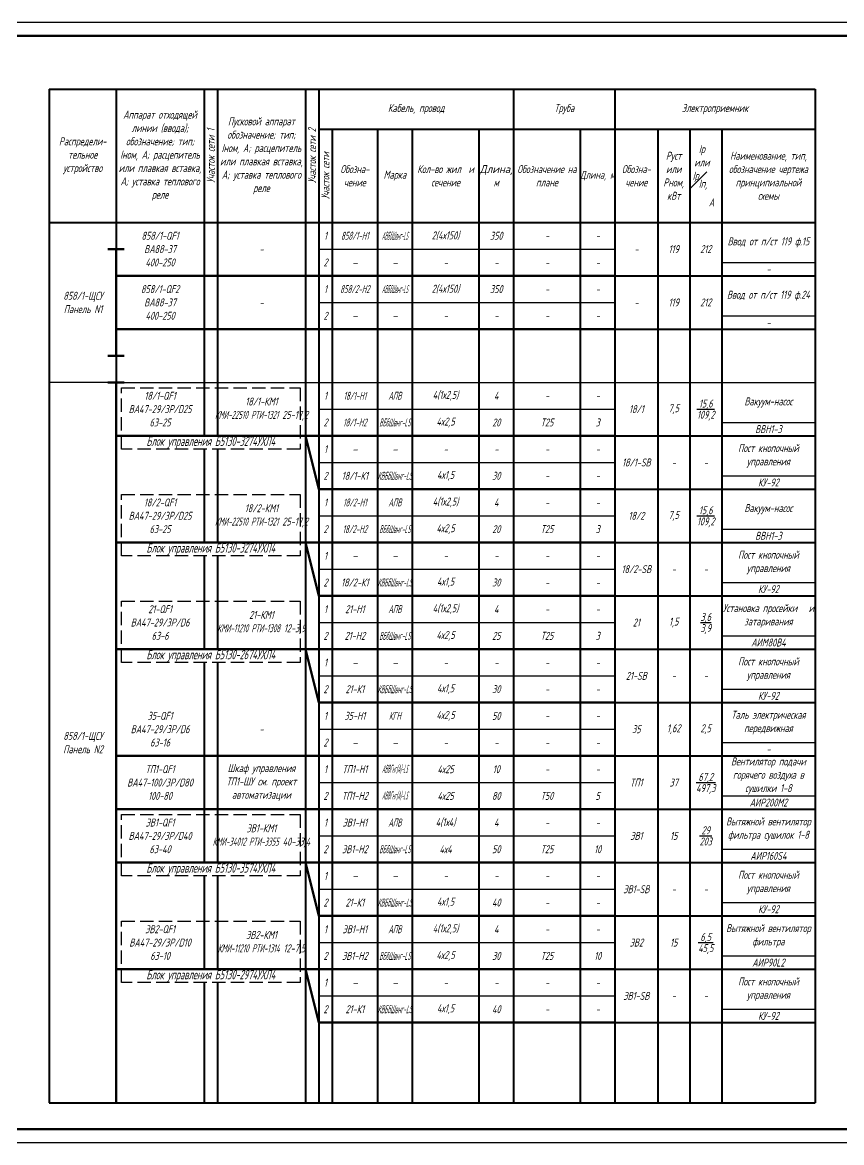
# Model space of a CAD drawing. Header units: millimetres. Extents: x -10490 to 5162, y -5053 to 76.
# Drawn here: x -9272.1 to -8965.1, y -344.1 to 75.9 of the extents above; entities that cross this region are included whole.
import ezdxf

# ---------------------------------------------------------------- set-up
doc = ezdxf.new("R2010")
doc.units = ezdxf.units.MM
doc.linetypes.add('GOST2.303 4', pattern=[7, 5, -2, 0])
for name, color, linetype, lineweight in [('КаБель силовой (Вновь)', 1, 'Continuous', 60), ('Рамка толстая', 7, 'Continuous', 60), ('Рамка тонкая', 5, 'Continuous', 25), ('Строительный', 251, 'Continuous', 13), ('Схема распред. сети', 9, 'Continuous', 25)]:
    doc.layers.add(name, color=color, linetype=linetype, lineweight=lineweight)
doc.styles.add('gost.shx', font='gost.shx', dxfattribs={"oblique": 15})
doc.styles.add('SIMPLEX', font='simplex.shx', dxfattribs={"width": 0.7, "oblique": 15})

# ---------------------------------------------------------------- blocks, each defined once
blk = doc.blocks.new('A$C2EF054A0')
at = {"layer": 'Строительный', "color": 1, "lineweight": 80}
blk.add_line((25, 0), (212, 0), dxfattribs=at)
at = {"layer": 'Схема распред. сети', "lineweight": 40}
for p, q in [((0, 20), (0, 0)), ((25, 20), (25, 0)), ((58, 20), (58, 0)), ((63, 20), (63, 0)), ((96, 20), (96, 0)), ((101, 20), (101, 0)), ((106, 20), (106, 0)), ((123, 20), (123, 0)), ((136, 20), (136, 0)), ((161, 20), (161, 0)), ((174, 20), (174, 0)), ((199, 20), (199, 0)), ((212, 20), (212, 0)), ((228, 20), (228, 0)), ((240, 20), (240, 0)), ((252, 20), (252, 0)), ((287, 20), (287, 0)), ((212, 0), (287, 0))]:
    blk.add_line(p, q, dxfattribs=at)
at = {"layer": 'Схема распред. сети'}
blk.add_line((101, 10), (212, 10), dxfattribs=at)
blk = doc.blocks.new('A$C3C9A24EA')
at = {"layer": 'Схема распред. сети', "color": 5}
blk.add_line((252, 5), (287, 5), dxfattribs=at)
at = {"layer": 'Схема распред. сети'}
blk.add_blockref('A$C2EF054A0', (0, 0), dxfattribs=at)
blk = doc.blocks.new('A$C5BA127B9')
at = {"layer": 'Схема распред. сети', "lineweight": 40}
for p, q in [((0, 20), (0, 0)), ((25, 20), (25, 0)), ((58, 20), (58, 0)), ((63, 20), (63, 0)), ((96, 20), (96, 0)), ((101, 20), (101, 0)), ((106, 20), (106, 0)), ((123, 20), (123, 0)), ((136, 20), (136, 0)), ((161, 20), (161, 0)), ((174, 20), (174, 0)), ((199, 20), (199, 0)), ((212, 20), (212, 0)), ((228, 20), (228, 0)), ((240, 20), (240, 0)), ((252, 20), (252, 0)), ((287, 20), (287, 0))]:
    blk.add_line(p, q, dxfattribs=at)
at = {"layer": 'Схема распред. сети', "color": 5, "lineweight": 25}
for p, q in [((25, 20), (287, 20)), ((25, 0), (287, 0))]:
    blk.add_line(p, q, dxfattribs=at)
blk = doc.blocks.new('A$C5BFF3F5B')
at = {"layer": 'Схема распред. сети', "lineweight": 40}
for p, q in [((0, 20), (0, 0)), ((25, 20), (25, 0)), ((58, 20), (58, 0)), ((63, 20), (63, 0)), ((96, 20), (96, 0)), ((101, 20), (101, 0)), ((106, 20), (106, 0)), ((123, 20), (123, 0)), ((136, 20), (136, 0)), ((161, 20), (161, 0)), ((174, 20), (174, 0)), ((199, 20), (199, 0)), ((212, 20), (212, 0)), ((228, 20), (228, 0)), ((240, 20), (240, 0)), ((252, 20), (252, 0)), ((287, 20), (287, 0))]:
    blk.add_line(p, q, dxfattribs=at)
blk = doc.blocks.new('A$C5A2B7D56')
at = {"layer": 'Схема распред. сети', "lineweight": 40}
for p, q in [((0, 10), (0, 0)), ((25, 10), (25, 0)), ((58, 10), (58, 0)), ((63, 10), (63, 0)), ((96, 10), (96, 0)), ((101, 10), (101, 0)), ((106, 10), (106, 0)), ((123, 10), (123, 0)), ((136, 10), (136, 0)), ((161, 10), (161, 0)), ((174, 10), (174, 0)), ((199, 10), (199, 0)), ((212, 10), (212, 0)), ((228, 10), (228, 0)), ((240, 10), (240, 0)), ((252, 10), (252, 0)), ((287, 10), (287, 0)), ((0, 0), (287, 0))]:
    blk.add_line(p, q, dxfattribs=at)
blk = doc.blocks.new('A$C4AAC7058')
at = {"layer": 'Рамка толстая'}
for p, q in [((1778, 415), (20, 415)), ((20, 5), (1778, 5))]:
    blk.add_line(p, q, dxfattribs=at)
at = {"layer": 'Рамка тонкая'}
for p, q in [((1783, 420), (0, 420)), ((0, 0), (1783, 0))]:
    blk.add_line(p, q, dxfattribs=at)
blk = doc.blocks.new('A$C7AEF134F')
at = {"layer": 'Строительный', "color": 142, "lineweight": 80}
for q in [(96, 20), (212, 0)]:
    blk.add_line((101, 0), q, dxfattribs=at)
at = {"layer": 'Схема распред. сети', "lineweight": 40}
for p, q in [((0, 20), (0, 0)), ((25, 20), (25, 0)), ((96, 20), (96, 0)), ((101, 20), (101, 0)), ((106, 20), (106, 0)), ((123, 20), (123, 0)), ((136, 20), (136, 0)), ((161, 20), (161, 0)), ((174, 20), (174, 0)), ((199, 20), (199, 0)), ((212, 20), (212, 0)), ((228, 20), (228, 0)), ((240, 20), (240, 0)), ((252, 20), (252, 0)), ((287, 20), (287, 0)), ((58, 15), (58, 0)), ((63, 15), (63, 0)), ((212, 0), (287, 0))]:
    blk.add_line(p, q, dxfattribs=at)
at = {"layer": 'Схема распред. сети'}
blk.add_line((101, 10), (212, 10), dxfattribs=at)
at = {"layer": 'Схема распред. сети', "color": 5}
blk.add_line((252, 5), (287, 5), dxfattribs=at)

msp = doc.modelspace()

# ---------------------------------------------------------------- linework, layer by layer
at = {"layer": 'КаБель силовой (Вновь)', "lineweight": 100}
for p, q in [((-9234.04361, -9.14685), (-9240.04361, -9.14685)), ((-9237.04361, -9.14685), (-9237.04361, -49.14685)), ((-9234.04361, -49.14685), (-9240.04361, -49.14685)), ((-9234.04361, -59.14685), (-9240.04361, -59.14685)), ((-9237.04361, -59.14685), (-9237.04361, -329.18952))]:
    msp.add_line(p, q, dxfattribs=at)
at = {"layer": 'Рамка тонкая'}
msp.add_line((-9237.04361, -59.14685), (-9262.04361, -59.14685), dxfattribs=at)
at = {"layer": 'Рамка тонкая', "linetype": 'GOST2.303 4'}
for p, q in [((-9235.04361, -61.14685), (-9168.04361, -61.14685)), ((-9235.04361, -84.14685), (-9235.04361, -61.14685)), ((-9168.04361, -61.14685), (-9168.04361, -84.14685)), ((-9168.04361, -84.14685), (-9235.04361, -84.14685)), ((-9235.04361, -101.14685), (-9168.04361, -101.14685)), ((-9235.04361, -124.14685), (-9235.04361, -101.14685)), ((-9168.04361, -101.14685), (-9168.04361, -124.14685)), ((-9168.04361, -124.14685), (-9235.04361, -124.14685)), ((-9235.04361, -141.14685), (-9168.04361, -141.14685)), ((-9235.04361, -164.14685), (-9235.04361, -141.14685)), ((-9168.04361, -141.14685), (-9168.04361, -164.14685)), ((-9168.04361, -164.14685), (-9235.04361, -164.14685)), ((-9235.04361, -221.14685), (-9168.04361, -221.14685)), ((-9235.04361, -244.14685), (-9235.04361, -221.14685)), ((-9168.04361, -221.14685), (-9168.04361, -244.14685)), ((-9168.04361, -244.14685), (-9235.04361, -244.14685)), ((-9235.04361, -261.14685), (-9168.04361, -261.14685)), ((-9235.04361, -284.14685), (-9235.04361, -261.14685)), ((-9168.04361, -261.14685), (-9168.04361, -284.14685)), ((-9168.04361, -284.14685), (-9235.04361, -284.14685))]:
    msp.add_line(p, q, dxfattribs=at)
at = {"layer": 'Схема распред. сети', "lineweight": 40}
for p, q in [((-9262.04361, 50.85315), (-8975.04361, 50.85315)), ((-9262.04361, 50.85315), (-9262.04361, 0.85315)), ((-9237.04361, 50.85315), (-9237.04361, 0.85315)), ((-9204.04361, 50.85315), (-9204.04361, 0.85315)), ((-9199.04361, 50.85315), (-9199.04361, 0.85315)), ((-9166.04361, 50.85315), (-9166.04361, 0.85315)), ((-9161.04361, 50.85315), (-9161.04361, 0.85315)), ((-9088.04361, 50.85315), (-9088.04361, 0.85315)), ((-9050.04361, 50.85315), (-9050.04361, 0.85315)), ((-8975.04361, 50.85315), (-8975.04361, 0.85315)), ((-9161.04361, 35.85315), (-8975.04361, 35.85315)), ((-9156.04361, 35.85315), (-9156.04361, 0.85315)), ((-9139.04361, 35.85315), (-9139.04361, 0.85315)), ((-9126.04361, 35.85315), (-9126.04361, 0.85315)), ((-9101.04361, 35.85315), (-9101.04361, 0.85315)), ((-9063.04361, 35.85315), (-9063.04361, 0.85315)), ((-9034.04361, 35.85315), (-9034.04361, 0.85315)), ((-9022.04361, 35.85315), (-9022.04361, 0.85315)), ((-9010.04361, 35.85315), (-9010.04361, 0.85315)), ((-9262.04361, 0.85315), (-8975.04361, 0.85315)), ((-9262.04361, 0.85315), (-8975.04361, 0.85315))]:
    msp.add_line(p, q, dxfattribs=at)

# ---------------------------------------------------------------- block references
for name, p in [('A$C4AAC7058', (-9302.04361, -344.14685)), ('A$C3C9A24EA', (-9262.04362, -19.14686)), ('A$C3C9A24EA', (-9262.04362, -39.14686)), ('A$C5BA127B9', (-9262.04361, -59.14685)), ('A$C3C9A24EA', (-9262.04362, -79.14686)), ('A$C7AEF134F', (-9262.04362, -99.14684)), ('A$C3C9A24EA', (-9262.04362, -119.14686)), ('A$C7AEF134F', (-9262.04362, -139.14684)), ('A$C3C9A24EA', (-9262.04362, -159.14686)), ('A$C7AEF134F', (-9262.04362, -179.14684)), ('A$C3C9A24EA', (-9262.04362, -199.14686)), ('A$C3C9A24EA', (-9262.04362, -219.14686)), ('A$C3C9A24EA', (-9262.04362, -239.14686)), ('A$C7AEF134F', (-9262.04362, -259.14684)), ('A$C3C9A24EA', (-9262.04362, -279.14686)), ('A$C7AEF134F', (-9262.04362, -299.14684)), ('A$C5BFF3F5B', (-9262.04361, -319.14685))]:
    msp.add_blockref(name, p)
at = {"layer": 'КаБель силовой (Вновь)'}
msp.add_blockref('A$C5A2B7D56', (-9262.04358, -329.18953), dxfattribs=at)

# ---------------------------------------------------------------- texts
at = {"layer": 'Схема распред. сети', "color": 2, "attachment_point": 5}
for s, insert, char_height, width, style in [('{\\W0.7;Аппарат отходящей линии (ввода); обозначение; тип; Iном, А; расцепитель или плавкая вставка, А; уставка теплового реле}', (-9220.54361, 25.85315), 3, 33, 'SIMPLEX'), ('Кабель, провод', (-9124.54361, 43.35315), 3, 73, 'SIMPLEX'), ('Труба', (-9069.04361, 43.35315), 3, 38, 'SIMPLEX'), ('Электроприемник', (-9012.54361, 43.35315), 3, 75, 'SIMPLEX'), ('Пусковой аппарат обозначение; тип; Iном, А; расцепитель или плавкая вставка, А; уставка теплового реле', (-9182.54361, 25.85315), 3, 33, 'SIMPLEX'), ('Распредели-\\Pтельное устройство', (-9249.54361, 25.85315), 3, 25, 'SIMPLEX'), ('\\A1;Iр   или   \\SIр#Iп, ;       А', (-9016.04361, 18.35315), 3, 12, 'SIMPLEX'), ('Pуст или Pном, кВт', (-9028.04361, 18.35315), 3, 12, 'SIMPLEX'), ('Наименование, тип, обозначение чертежа принципиальной схемы', (-8992.54361, 18.35315), 3, 35, 'SIMPLEX'), ('Обозна- чение', (-9147.54361, 18.35315), 3, 17, 'SIMPLEX'), ('Кол-во жил  и сечение', (-9113.54361, 18.35315), 3, 25, 'SIMPLEX'), ('{\\W0.9;Длина, }м', (-9094.54361, 18.35315), 3, 13, 'SIMPLEX'), ('Обозначение на плане', (-9075.54361, 18.35315), 3, 25, 'SIMPLEX'), ('Обозна-\\Pчение', (-9042.04361, 18.35315), 3, 16, 'SIMPLEX'), ('Марка', (-9132.54361, 18.35315), 3, 13, 'SIMPLEX'), ('Длина, м', (-9056.54361, 18.35315), 3, 13, 'SIMPLEX'), ('858/1-QF1\\PВА88-37\\P400-250', (-9220.54361, -9.14685), 3, 33, 'SIMPLEX'), ('1', (-9158.54361, -4.14685), 3, 5, 'SIMPLEX'), ('{\\W0.5;858/1-Н1}', (-9147.54361, -4.14685), 3, 17, 'SIMPLEX'), ('{\\W0.3;АВБбШвнг-LS}', (-9132.54361, -4.14685), 3, 13, 'SIMPLEX'), ('2(4х150)', (-9113.54361, -4.14685), 3, 25, 'SIMPLEX'), ('350', (-9094.54361, -4.14685), 3, 13, 'SIMPLEX'), ('-', (-9075.54361, -4.14685), 3, 25, 'SIMPLEX'), ('-', (-9056.54361, -4.14685), 3, 13, 'SIMPLEX'), ('119', (-9028.04361, -9.14685), 3, 12, 'SIMPLEX'), ('\\A1;212', (-9016.04361, -9.14685), 3, 12, 'SIMPLEX'), ('Ввод от п/ст 119 ф.15', (-8992.54361, -6.64685), 3, 35, 'SIMPLEX'), ('-', (-9182.54361, -9.14685), 3, 33, 'SIMPLEX'), ('-', (-9042.04361, -9.14685), 3, 16, 'SIMPLEX'), ('2', (-9158.54361, -14.14685), 3, 5, 'SIMPLEX'), ('{\\W1;-}', (-9147.54361, -14.14685), 3, 17, 'SIMPLEX'), ('{\\W1;-}', (-9132.54361, -14.14685), 3, 13, 'SIMPLEX'), ('-', (-9113.54361, -14.14685), 3, 25, 'SIMPLEX'), ('-', (-9094.54361, -14.14685), 3, 13, 'SIMPLEX'), ('-', (-9075.54361, -14.14685), 3, 25, 'SIMPLEX'), ('-', (-9056.54361, -14.14685), 3, 13, 'SIMPLEX'), ('-', (-8992.54361, -16.64685), 3, 35, 'SIMPLEX'), ('\\pi0.2994;858/1-ЩСУ\\PПанель N1', (-9249.54361, -29.14685), 3, 25, 'SIMPLEX'), ('858/1-QF2\\PВА88-37\\P400-250', (-9220.54361, -29.14685), 3, 33, 'SIMPLEX'), ('1', (-9158.54361, -24.14685), 3, 5, 'SIMPLEX'), ('{\\W0.5;858/2-Н2}', (-9147.54361, -24.14685), 3, 17, 'SIMPLEX'), ('{\\W0.3;АВБбШвнг-LS}', (-9132.54361, -24.14685), 3, 13, 'SIMPLEX'), ('2(4х150)', (-9113.54361, -24.14685), 3, 25, 'SIMPLEX'), ('350', (-9094.54361, -24.14685), 3, 13, 'SIMPLEX'), ('-', (-9075.54361, -24.14685), 3, 25, 'SIMPLEX'), ('-', (-9056.54361, -24.14685), 3, 13, 'SIMPLEX'), ('Ввод от п/ст 119 ф.24', (-8992.54361, -26.64685), 3, 35, 'SIMPLEX'), ('-', (-9182.54361, -29.14685), 3, 33, 'SIMPLEX'), ('-', (-9042.04361, -29.14685), 3, 16, 'SIMPLEX'), ('119', (-9028.04361, -29.14685), 3, 12, 'SIMPLEX'), ('\\A1;212', (-9016.04361, -29.14685), 3, 12, 'SIMPLEX'), ('2', (-9158.54361, -34.14685), 3, 5, 'SIMPLEX'), ('{\\W1;-}', (-9147.54361, -34.14685), 3, 17, 'SIMPLEX'), ('{\\W1;-}', (-9132.54361, -34.14685), 3, 13, 'SIMPLEX'), ('-', (-9113.54361, -34.14685), 3, 25, 'SIMPLEX'), ('-', (-9094.54361, -34.14685), 3, 13, 'SIMPLEX'), ('-', (-9075.54361, -34.14685), 3, 25, 'SIMPLEX'), ('-', (-9056.54361, -34.14685), 3, 13, 'SIMPLEX'), ('-', (-8992.54361, -36.64685), 3, 35, 'SIMPLEX'), ('18/1-QF1\\PВА47-29/3Р/D25\\P63-25', (-9220.54361, -69.14685), 3, 33, 'SIMPLEX'), ('1', (-9158.54361, -64.14685), 3, 5, 'SIMPLEX'), ('{\\W0.5;18/1-Н1}', (-9147.54361, -64.14685), 3, 17, 'SIMPLEX'), ('{\\W0.5;АПВ}', (-9132.54361, -64.14685), 3, 13, 'SIMPLEX'), ('4(1х2,5)', (-9113.54361, -64.14685), 3, 25, 'SIMPLEX'), ('4', (-9094.54361, -64.14685), 3, 13, 'SIMPLEX'), ('18/1-КМ1\\P{\\W0.5;КМИ-22510 РТИ-1321} 25-17,2', (-9182.54361, -69.14685), 3, 33, 'SIMPLEX'), ('-', (-9075.54361, -64.14685), 3, 25, 'SIMPLEX'), ('-', (-9056.54361, -64.14685), 3, 13, 'SIMPLEX'), ('\\A1;\\S15,6/109,2;', (-9016.04361, -69.14685), 3, 12, 'SIMPLEX'), ('Вакуум-насос', (-8992.54361, -66.64685), 3, 35, 'SIMPLEX'), ('18/1', (-9042.04361, -69.14685), 3, 16, 'SIMPLEX'), ('7,5', (-9028.04361, -69.14685), 3, 12, 'SIMPLEX'), ('2', (-9158.54361, -74.14685), 3, 5, 'SIMPLEX'), ('{\\W0.5;18/1-Н2}', (-9147.54361, -74.14685), 3, 17, 'SIMPLEX'), ('{\\W0.4;ВБбШвнг-LS}', (-9132.54361, -74.14685), 3, 13, 'SIMPLEX'), ('4х2,5', (-9113.54361, -74.14685), 3, 25, 'SIMPLEX'), ('20', (-9094.54361, -74.14685), 3, 13, 'SIMPLEX'), ('Т25', (-9075.54361, -74.14685), 3, 25, 'SIMPLEX'), ('3', (-9056.54361, -74.14685), 3, 13, 'SIMPLEX'), ('ВВН1-3', (-8992.54361, -76.64685), 3, 35, 'SIMPLEX'), ('{\\W0.8;Блок управления Б5130-3274УХЛ4}', (-9201.54361, -81.64685), 3.5, 67, 'gost.shx'), ('1', (-9158.54361, -84.14685), 3, 5, 'SIMPLEX'), ('Пост кнопочный управления', (-8992.54361, -86.64685), 3, 35, 'SIMPLEX'), ('{\\W1;-}', (-9147.54361, -84.14685), 3, 17, 'SIMPLEX'), ('{\\W1;-}', (-9132.54361, -84.14685), 3, 13, 'SIMPLEX'), ('-', (-9113.54361, -84.14685), 3, 25, 'SIMPLEX'), ('-', (-9094.54361, -84.14685), 3, 13, 'SIMPLEX'), ('-', (-9075.54361, -84.14685), 3, 25, 'SIMPLEX'), ('-', (-9056.54361, -84.14685), 3, 13, 'SIMPLEX'), ('18/1-SB', (-9042.04361, -89.14685), 3, 16, 'SIMPLEX'), ('4х1,5', (-9113.54361, -94.14685), 3, 25, 'SIMPLEX'), ('-', (-9028.04361, -89.14685), 3, 12, 'SIMPLEX'), ('-', (-9016.04361, -89.14685), 3, 12, 'SIMPLEX'), ('2', (-9158.54361, -94.14685), 3, 5, 'SIMPLEX'), ('18/1-К1', (-9147.54361, -94.14685), 3, 17, 'SIMPLEX'), ('{\\W0.4;КВБбШвнг-LS}', (-9132.54361, -94.14685), 3, 13, 'SIMPLEX'), ('30', (-9094.54361, -94.14685), 3, 13, 'SIMPLEX'), ('-', (-9075.54361, -94.14685), 3, 25, 'SIMPLEX'), ('-', (-9056.54361, -94.14685), 3, 13, 'SIMPLEX'), ('КУ-92', (-8992.54361, -96.64685), 3, 35, 'SIMPLEX'), ('18/2-QF1\\PВА47-29/3Р/D25\\P63-25', (-9220.54361, -109.14685), 3, 33, 'SIMPLEX'), ('18/2-КМ1\\P{\\W0.5;КМИ-22510 РТИ-1321} 25-17,2', (-9182.54361, -109.14685), 3, 33, 'SIMPLEX'), ('1', (-9158.54361, -104.14685), 3, 5, 'SIMPLEX'), ('{\\W0.5;18/2-Н1}', (-9147.54361, -104.14685), 3, 17, 'SIMPLEX'), ('{\\W0.5;АПВ}', (-9132.54361, -104.14685), 3, 13, 'SIMPLEX'), ('4(1х2,5)', (-9113.54361, -104.14685), 3, 25, 'SIMPLEX'), ('4', (-9094.54361, -104.14685), 3, 13, 'SIMPLEX'), ('-', (-9075.54361, -104.14685), 3, 25, 'SIMPLEX'), ('-', (-9056.54361, -104.14685), 3, 13, 'SIMPLEX'), ('Вакуум-насос', (-8992.54361, -106.64685), 3, 35, 'SIMPLEX'), ('18/2', (-9042.04361, -109.14685), 3, 16, 'SIMPLEX'), ('7,5', (-9028.04361, -109.14685), 3, 12, 'SIMPLEX'), ('\\A1;\\S15,6/109,2;', (-9016.04361, -109.14685), 3, 12, 'SIMPLEX'), ('2', (-9158.54361, -114.14685), 3, 5, 'SIMPLEX'), ('{\\W0.5;18/2-Н2}', (-9147.54361, -114.14685), 3, 17, 'SIMPLEX'), ('{\\W0.4;ВБбШвнг-LS}', (-9132.54361, -114.14685), 3, 13, 'SIMPLEX'), ('4х2,5', (-9113.54361, -114.14685), 3, 25, 'SIMPLEX'), ('20', (-9094.54361, -114.14685), 3, 13, 'SIMPLEX'), ('Т25', (-9075.54361, -114.14685), 3, 25, 'SIMPLEX'), ('3', (-9056.54361, -114.14685), 3, 13, 'SIMPLEX'), ('ВВН1-3', (-8992.54361, -116.64685), 3, 35, 'SIMPLEX'), ('{\\W0.8;Блок управления Б5130-3274УХЛ4}', (-9201.54361, -121.64685), 3.5, 67, 'gost.shx'), ('1', (-9158.54361, -124.14685), 3, 5, 'SIMPLEX'), ('{\\W1;-}', (-9147.54361, -124.14685), 3, 17, 'SIMPLEX'), ('{\\W1;-}', (-9132.54361, -124.14685), 3, 13, 'SIMPLEX'), ('-', (-9113.54361, -124.14685), 3, 25, 'SIMPLEX'), ('-', (-9094.54361, -124.14685), 3, 13, 'SIMPLEX'), ('-', (-9075.54361, -124.14685), 3, 25, 'SIMPLEX'), ('-', (-9056.54361, -124.14685), 3, 13, 'SIMPLEX'), ('Пост кнопочный управления', (-8992.54361, -126.64685), 3, 35, 'SIMPLEX'), ('18/2-SB', (-9042.04361, -129.14685), 3, 16, 'SIMPLEX'), ('-', (-9028.04361, -129.14685), 3, 12, 'SIMPLEX'), ('-', (-9016.04361, -129.14685), 3, 12, 'SIMPLEX'), ('2', (-9158.54361, -134.14685), 3, 5, 'SIMPLEX'), ('18/2-К1', (-9147.54361, -134.14685), 3, 17, 'SIMPLEX'), ('{\\W0.4;КВБбШвнг-LS}', (-9132.54361, -134.14685), 3, 13, 'SIMPLEX'), ('4х1,5', (-9113.54361, -134.14685), 3, 25, 'SIMPLEX'), ('30', (-9094.54361, -134.14685), 3, 13, 'SIMPLEX'), ('-', (-9075.54361, -134.14685), 3, 25, 'SIMPLEX'), ('-', (-9056.54361, -134.14685), 3, 13, 'SIMPLEX'), ('КУ-92', (-8992.54361, -136.64685), 3, 35, 'SIMPLEX'), ('21-QF1\\PВА47-29/3Р/D6\\P63-6', (-9220.54361, -149.14685), 3, 33, 'SIMPLEX'), ('1', (-9158.54361, -144.14685), 3, 5, 'SIMPLEX'), ('21-Н1', (-9147.54361, -144.14685), 3, 17, 'SIMPLEX'), ('{\\W0.5;АПВ}', (-9132.54361, -144.14685), 3, 13, 'SIMPLEX'), ('4(1х2,5)', (-9113.54361, -144.14685), 3, 25, 'SIMPLEX'), ('4', (-9094.54361, -144.14685), 3, 13, 'SIMPLEX'), ('{\\W0.6;Установка просейки   и затаривания}', (-8992.54361, -146.64685), 3, 35, 'SIMPLEX'), ('21-КМ1\\P{\\W0.5;КМИ-11210 РТИ-1308} 12-3,9', (-9182.54361, -149.14685), 3, 33, 'SIMPLEX'), ('-', (-9075.54361, -144.14685), 3, 25, 'SIMPLEX'), ('-', (-9056.54361, -144.14685), 3, 13, 'SIMPLEX'), ('\\A1;\\S3,6/3,9;', (-9016.04361, -149.14685), 3, 12, 'SIMPLEX'), ('21', (-9042.04361, -149.14685), 3, 16, 'SIMPLEX'), ('1,5', (-9028.04361, -149.14685), 3, 12, 'SIMPLEX'), ('2', (-9158.54361, -154.14685), 3, 5, 'SIMPLEX'), ('21-Н2', (-9147.54361, -154.14685), 3, 17, 'SIMPLEX'), ('{\\W0.4;ВБбШвнг-LS}', (-9132.54361, -154.14685), 3, 13, 'SIMPLEX'), ('4х2,5', (-9113.54361, -154.14685), 3, 25, 'SIMPLEX'), ('25', (-9094.54361, -154.14685), 3, 13, 'SIMPLEX'), ('Т25', (-9075.54361, -154.14685), 3, 25, 'SIMPLEX'), ('3', (-9056.54361, -154.14685), 3, 13, 'SIMPLEX'), ('АИМ80В4', (-8992.54361, -156.64685), 3, 35, 'SIMPLEX'), ('{\\W0.8;Блок управления Б5130-2674УХЛ4}', (-9201.54361, -161.64685), 3.5, 67, 'gost.shx'), ('1', (-9158.54361, -164.14685), 3, 5, 'SIMPLEX'), ('Пост кнопочный управления', (-8992.54361, -166.64685), 3, 35, 'SIMPLEX'), ('{\\W1;-}', (-9147.54361, -164.14685), 3, 17, 'SIMPLEX'), ('{\\W1;-}', (-9132.54361, -164.14685), 3, 13, 'SIMPLEX'), ('-', (-9113.54361, -164.14685), 3, 25, 'SIMPLEX'), ('-', (-9094.54361, -164.14685), 3, 13, 'SIMPLEX'), ('-', (-9075.54361, -164.14685), 3, 25, 'SIMPLEX'), ('-', (-9056.54361, -164.14685), 3, 13, 'SIMPLEX'), ('21-SB', (-9042.04361, -169.14685), 3, 16, 'SIMPLEX'), ('-', (-9028.04361, -169.14685), 3, 12, 'SIMPLEX'), ('-', (-9016.04361, -169.14685), 3, 12, 'SIMPLEX'), ('2', (-9158.54361, -174.14685), 3, 5, 'SIMPLEX'), ('21-К1', (-9147.54361, -174.14685), 3, 17, 'SIMPLEX'), ('{\\W0.4;КВБбШвнг-LS}', (-9132.54361, -174.14685), 3, 13, 'SIMPLEX'), ('4х1,5', (-9113.54361, -174.14685), 3, 25, 'SIMPLEX'), ('30', (-9094.54361, -174.14685), 3, 13, 'SIMPLEX'), ('-', (-9075.54361, -174.14685), 3, 25, 'SIMPLEX'), ('-', (-9056.54361, -174.14685), 3, 13, 'SIMPLEX'), ('КУ-92', (-8992.54361, -176.64685), 3, 35, 'SIMPLEX'), ('35-QF1\\PВА47-29/3Р/D6\\P63-16', (-9220.54361, -189.14685), 3, 33, 'SIMPLEX'), ('1', (-9158.54361, -184.14685), 3, 5, 'SIMPLEX'), ('35-Н1', (-9147.54361, -184.14685), 3, 17, 'SIMPLEX'), ('{\\W0.5;КГН}', (-9132.54361, -184.14685), 3, 13, 'SIMPLEX'), ('4х2,5', (-9113.54361, -184.14685), 3, 25, 'SIMPLEX'), ('50', (-9094.54361, -184.14685), 3, 13, 'SIMPLEX'), ('-', (-9075.54361, -184.14685), 3, 25, 'SIMPLEX'), ('-', (-9056.54361, -184.14685), 3, 13, 'SIMPLEX'), ('Таль электрическая передвижная', (-8992.54361, -186.64685), 3, 35, 'SIMPLEX'), ('35', (-9042.04361, -189.14685), 3, 16, 'SIMPLEX'), ('1,62', (-9028.04361, -189.14685), 3, 12, 'SIMPLEX'), ('\\A1;2,5', (-9016.04361, -189.14685), 3, 12, 'SIMPLEX'), ('\\pi0.2994;858/1-ЩСУ\\PПанель N2', (-9249.54361, -194.16818), 3, 25, 'SIMPLEX'), ('-', (-9182.54361, -189.14685), 3, 33, 'SIMPLEX'), ('2', (-9158.54361, -194.14685), 3, 5, 'SIMPLEX'), ('{\\W1;-}', (-9147.54361, -194.14685), 3, 17, 'SIMPLEX'), ('{\\W1;-}', (-9132.54361, -194.14685), 3, 13, 'SIMPLEX'), ('-', (-9113.54361, -194.14685), 3, 25, 'SIMPLEX'), ('-', (-9094.54361, -194.14685), 3, 13, 'SIMPLEX'), ('-', (-9075.54361, -194.14685), 3, 25, 'SIMPLEX'), ('-', (-9056.54361, -194.14685), 3, 13, 'SIMPLEX'), ('-', (-8992.54361, -196.64685), 3, 35, 'SIMPLEX'), ('{\\W0.6;Вентилятор подачи горячего воздуха в сушилки 1-8}', (-8992.54361, -206.64685), 3, 35, 'SIMPLEX'), ('ТП1-QF1\\PВА47-100/3Р/D80\\P100-80', (-9220.54361, -209.14685), 3, 33, 'SIMPLEX'), ('{\\W0.6;Шкаф управления ТП1-ШУ см. проект автоматизации}', (-9182.54361, -209.14685), 3, 33, 'SIMPLEX'), ('1', (-9158.54361, -204.14685), 3, 5, 'SIMPLEX'), ('ТП1-Н1', (-9147.54361, -204.14685), 3, 17, 'SIMPLEX'), ('{\\W0.3;АВВГнг(А)-LS}', (-9132.54361, -204.14685), 3, 13, 'SIMPLEX'), ('4х25', (-9113.54361, -204.14685), 3, 25, 'SIMPLEX'), ('10', (-9094.54361, -204.14685), 3, 13, 'SIMPLEX'), ('-', (-9075.54361, -204.14685), 3, 25, 'SIMPLEX'), ('-', (-9056.54361, -204.14685), 3, 13, 'SIMPLEX'), ('\\A1;\\S67,2/497,3;', (-9016.04361, -209.14685), 3, 12, 'SIMPLEX'), ('ТП1', (-9042.04361, -209.14685), 3, 16, 'SIMPLEX'), ('37', (-9028.04361, -209.14685), 3, 12, 'SIMPLEX'), ('2', (-9158.54361, -214.14685), 3, 5, 'SIMPLEX'), ('ТП1-Н2', (-9147.54361, -214.14685), 3, 17, 'SIMPLEX'), ('{\\W0.3;АВВГнг(А)-LS}', (-9132.54361, -214.14685), 3, 13, 'SIMPLEX'), ('4х25', (-9113.54361, -214.14685), 3, 25, 'SIMPLEX'), ('80', (-9094.54361, -214.14685), 3, 13, 'SIMPLEX'), ('Т50', (-9075.54361, -214.14685), 3, 25, 'SIMPLEX'), ('5', (-9056.54361, -214.14685), 3, 13, 'SIMPLEX'), ('АИР200М2', (-8992.54361, -216.64685), 3, 35, 'SIMPLEX'), ('4(1х4)', (-9113.54361, -224.14685), 3, 25, 'SIMPLEX'), ('{\\W0.6;Вытяжной вентилятор фильтра сушилок 1-8}', (-8992.54361, -226.64685), 3, 35, 'SIMPLEX'), ('ЭВ1-QF1\\PВА47-29/3Р/D40\\P63-40', (-9220.54361, -229.14685), 3, 33, 'SIMPLEX'), ('ЭВ1-КМ1\\P{\\W0.5;КМИ-34012 РТИ-3355} 40-33,4', (-9182.54361, -229.14685), 3, 33, 'SIMPLEX'), ('1', (-9158.54361, -224.14685), 3, 5, 'SIMPLEX'), ('ЭВ1-Н1', (-9147.54361, -224.14685), 3, 17, 'SIMPLEX'), ('{\\W0.5;АПВ}', (-9132.54361, -224.14685), 3, 13, 'SIMPLEX'), ('4', (-9094.54361, -224.14685), 3, 13, 'SIMPLEX'), ('-', (-9075.54361, -224.14685), 3, 25, 'SIMPLEX'), ('-', (-9056.54361, -224.14685), 3, 13, 'SIMPLEX'), ('\\A1;\\S29/203;', (-9016.04361, -229.14685), 3, 12, 'SIMPLEX'), ('ЭВ1', (-9042.04361, -229.14685), 3, 16, 'SIMPLEX'), ('15', (-9028.04361, -229.14685), 3, 12, 'SIMPLEX'), ('2', (-9158.54361, -234.14685), 3, 5, 'SIMPLEX'), ('ЭВ1-Н2', (-9147.54361, -234.14685), 3, 17, 'SIMPLEX'), ('{\\W0.4;ВБбШвнг-LS}', (-9132.54361, -234.14685), 3, 13, 'SIMPLEX'), ('4х4', (-9113.54361, -234.14685), 3, 25, 'SIMPLEX'), ('50', (-9094.54361, -234.14685), 3, 13, 'SIMPLEX'), ('Т25', (-9075.54361, -234.14685), 3, 25, 'SIMPLEX'), ('10', (-9056.54361, -234.14685), 3, 13, 'SIMPLEX'), ('АИР160S4', (-8992.54361, -236.64685), 3, 35, 'SIMPLEX'), ('{\\W0.8;Блок управления Б5130-3574УХЛ4}', (-9201.54361, -241.64685), 3.5, 67, 'gost.shx'), ('1', (-9158.54361, -244.14685), 3, 5, 'SIMPLEX'), ('Пост кнопочный управления', (-8992.54361, -246.64685), 3, 35, 'SIMPLEX'), ('{\\W1;-}', (-9147.54361, -244.14685), 3, 17, 'SIMPLEX'), ('{\\W1;-}', (-9132.54361, -244.14685), 3, 13, 'SIMPLEX'), ('-', (-9113.54361, -244.14685), 3, 25, 'SIMPLEX'), ('-', (-9094.54361, -244.14685), 3, 13, 'SIMPLEX'), ('-', (-9075.54361, -244.14685), 3, 25, 'SIMPLEX'), ('-', (-9056.54361, -244.14685), 3, 13, 'SIMPLEX'), ('ЭВ1-SB', (-9042.04361, -249.14685), 3, 16, 'SIMPLEX'), ('-', (-9028.04361, -249.14685), 3, 12, 'SIMPLEX'), ('-', (-9016.04361, -249.14685), 3, 12, 'SIMPLEX'), ('2', (-9158.54361, -254.14685), 3, 5, 'SIMPLEX'), ('21-К1', (-9147.54361, -254.14685), 3, 17, 'SIMPLEX'), ('{\\W0.4;КВБбШвнг-LS}', (-9132.54361, -254.14685), 3, 13, 'SIMPLEX'), ('4х1,5', (-9113.54361, -254.14685), 3, 25, 'SIMPLEX'), ('40', (-9094.54361, -254.14685), 3, 13, 'SIMPLEX'), ('-', (-9075.54361, -254.14685), 3, 25, 'SIMPLEX'), ('-', (-9056.54361, -254.14685), 3, 13, 'SIMPLEX'), ('КУ-92', (-8992.54361, -256.64685), 3, 35, 'SIMPLEX'), ('ЭВ2-QF1\\PВА47-29/3Р/D10\\P63-10', (-9220.54361, -269.14685), 3, 33, 'SIMPLEX'), ('1', (-9158.54361, -264.14685), 3, 5, 'SIMPLEX'), ('ЭВ1-Н1', (-9147.54361, -264.14685), 3, 17, 'SIMPLEX'), ('{\\W0.5;АПВ}', (-9132.54361, -264.14685), 3, 13, 'SIMPLEX'), ('4(1х2,5)', (-9113.54361, -264.14685), 3, 25, 'SIMPLEX'), ('4', (-9094.54361, -264.14685), 3, 13, 'SIMPLEX'), ('-', (-9075.54361, -264.14685), 3, 25, 'SIMPLEX'), ('-', (-9056.54361, -264.14685), 3, 13, 'SIMPLEX'), ('{\\W0.6;Вытяжной вентилятор фильтра }', (-8992.54361, -266.64685), 3, 35, 'SIMPLEX'), ('ЭВ2-КМ1\\P{\\W0.5;КМИ-11210 РТИ-1314} 12-7,5', (-9182.54361, -269.14685), 3, 33, 'SIMPLEX'), ('ЭВ2', (-9042.04361, -269.14685), 3, 16, 'SIMPLEX'), ('15', (-9028.04361, -269.14685), 3, 12, 'SIMPLEX'), ('\\A1;\\S6,5/45,5;', (-9016.04361, -269.14685), 3, 12, 'SIMPLEX'), ('2', (-9158.54361, -274.14685), 3, 5, 'SIMPLEX'), ('ЭВ1-Н2', (-9147.54361, -274.14685), 3, 17, 'SIMPLEX'), ('{\\W0.4;ВБбШвнг-LS}', (-9132.54361, -274.14685), 3, 13, 'SIMPLEX'), ('4х2,5', (-9113.54361, -274.14685), 3, 25, 'SIMPLEX'), ('30', (-9094.54361, -274.14685), 3, 13, 'SIMPLEX'), ('Т25', (-9075.54361, -274.14685), 3, 25, 'SIMPLEX'), ('10', (-9056.54361, -274.14685), 3, 13, 'SIMPLEX'), ('АИР90L2', (-8992.54361, -276.64685), 3, 35, 'SIMPLEX'), ('{\\W0.8;Блок управления Б5130-2974УХЛ4}', (-9201.54361, -281.64685), 3.5, 67, 'gost.shx'), ('1', (-9158.54361, -284.14685), 3, 5, 'SIMPLEX'), ('{\\W1;-}', (-9147.54361, -284.14685), 3, 17, 'SIMPLEX'), ('{\\W1;-}', (-9132.54361, -284.14685), 3, 13, 'SIMPLEX'), ('-', (-9113.54361, -284.14685), 3, 25, 'SIMPLEX'), ('-', (-9094.54361, -284.14685), 3, 13, 'SIMPLEX'), ('-', (-9075.54361, -284.14685), 3, 25, 'SIMPLEX'), ('-', (-9056.54361, -284.14685), 3, 13, 'SIMPLEX'), ('Пост кнопочный управления', (-8992.54361, -286.64685), 3, 35, 'SIMPLEX'), ('ЭВ1-SB', (-9042.04361, -289.14685), 3, 16, 'SIMPLEX'), ('-', (-9028.04361, -289.14685), 3, 12, 'SIMPLEX'), ('-', (-9016.04361, -289.14685), 3, 12, 'SIMPLEX'), ('2', (-9158.54361, -294.14685), 3, 5, 'SIMPLEX'), ('21-К1', (-9147.54361, -294.14685), 3, 17, 'SIMPLEX'), ('{\\W0.4;КВБбШвнг-LS}', (-9132.54361, -294.14685), 3, 13, 'SIMPLEX'), ('4х1,5', (-9113.54361, -294.14685), 3, 25, 'SIMPLEX'), ('40', (-9094.54361, -294.14685), 3, 13, 'SIMPLEX'), ('-', (-9075.54361, -294.14685), 3, 25, 'SIMPLEX'), ('-', (-9056.54361, -294.14685), 3, 13, 'SIMPLEX'), ('КУ-92', (-8992.54361, -296.64685), 3, 35, 'SIMPLEX')]:
    msp.add_mtext(s, dxfattribs=dict(at, insert=insert, char_height=char_height, width=width, style=style))
at = {"layer": 'Схема распред. сети', "color": 2, "char_height": 3, "attachment_point": 5, "rotation": 90, "style": 'SIMPLEX'}
for s, insert, width in [('Участок сети 1', (-9201.54361, 25.85315), 50), ('Участок сети 2', (-9163.54361, 25.85315), 50), ('Участок сети', (-9158.54361, 18.35315), 35)]:
    msp.add_mtext(s, dxfattribs=dict(at, insert=insert, width=width))

doc.saveas('drawing.dxf')
